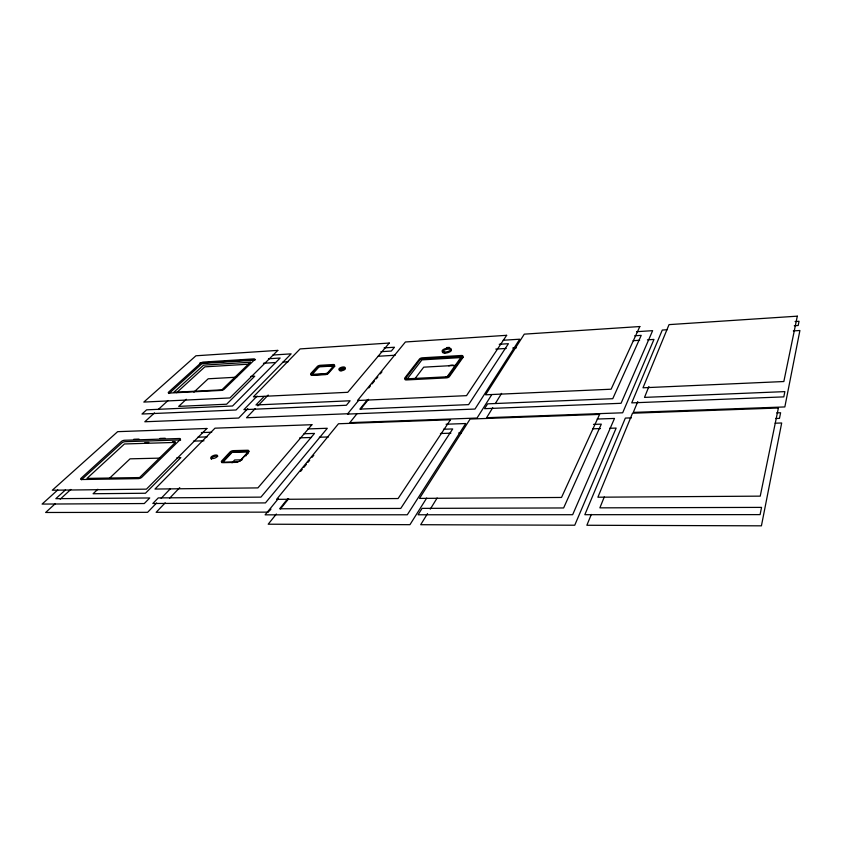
<?xml version="1.0" encoding="UTF-8"?>
<svg xmlns="http://www.w3.org/2000/svg" width="842" height="842" viewBox="0 0 842 842"><rect width="100%" height="100%" fill="white"/><g stroke="black" fill="none" stroke-linecap="round" stroke-linejoin="round"><path stroke-width="1.26" d="M604.272 496.959L599.872 507.852L761.547 507.389L760.094 514.62L584.832 514.694L625.353 418.074L631.437 417.864M648.898 386.541L644.519 397.392L784.87 391.614L783.807 396.877L631.732 402.876L662.275 330.053L667.127 329.738M591.326 514.42L586.863 525.261L761.421 525.829L781.681 422.989L775.124 423.189M637.773 401.55L633.3 412.401L784.839 406.939L799.9 330.506L793.343 330.906M427.547 513.588L420.684 524.713L574.739 525.219L616.155 428.083L609.619 428.283M430.283 509.136L437.135 498.011M492.728 407.76L486.602 417.706L622.68 412.791L653.971 339.421L647.445 339.821M495.454 403.339L501.579 393.393M426.683 498.064L409.949 524.682L268.188 524.208L276.376 514.03M491.602 394.898L477.035 418.042L349.84 422.642L357.176 413.506M415.306 378.237L423.715 367.165L456.038 365.354M407.296 378.847L421.926 359.871L460.806 357.587L447.113 376.784L406.191 378.868A2.4 0.947 -14.2 0 1 404.844 377.9L419.537 358.955A2.326 0.895 -13.9 0 1 422.452 357.808L461.3 355.492A2.368 0.916 -13.1 0 1 462.753 356.398L449.102 375.585A2.431 0.979 -13.4 0 1 446.071 376.795M287.817 498.611L279.639 508.778L400.76 508.431L452.701 428.946L443.502 429.241M367.259 399.939L359.881 409.107L468.594 404.634L508.41 343.704L499.232 344.273M280.46 508.936L288.648 498.759M360.439 409.444L368.596 399.297M269.261 511.157L270.945 509.094M278.313 498.685L265.104 514.841L407.296 514.778L465.71 423.537L446.071 424.21M300.594 471.404L302.246 469.383M303.899 467.363L306.372 464.342M308.025 462.321L309.677 460.3M312.15 457.269L313.803 455.248M358.934 400.013L347.43 414.085L474.983 409.054L519.714 339.2L503.169 340.252M368.796 387.941L370.438 385.931M372.08 383.92L374.543 380.9M376.185 378.889L377.837 376.879M380.3 373.869L381.942 371.859M239.812 461.374L248.369 451.954L232.097 452.375L222.52 462.679L237.686 462.342M245.811 455.943L246.327 455.375M247.348 454.248L248.369 453.133M232.045 462.826L234.634 459.995L242.128 459.827M165.221 502.821L156.149 512.315L268.461 512.136M169.579 498.253L179.746 487.623M255.168 408.696L246.517 417.748L348.746 413.706M257.852 405.886L268.209 395.045M264.167 396.435L255.979 404.96L350.104 400.771L346.378 405.265L243.906 409.654L257.115 396.045M156.623 502.979L147.603 512.325L45.647 512.483L55.383 503.579M161.138 498.317L170.168 488.97M247.801 408.623L238.686 418.053L144.813 421.768L154.496 412.917M97.84 489.265L93.104 493.738L145.466 493.244L180.82 457.616L176.915 457.711M109.207 478.53L130.057 458.837L159.991 458.122M186.303 399.266L178.693 406.381L226.624 404.213L254.737 376.185L250.863 376.395M193.913 392.14L208.185 378.795L236.634 377.195M60.182 499.19L70.844 489.434M81.474 479.708L121.901 442.913A2.421 0.895 -19.7 0 1 125.079 441.692L179.851 439.966A2.452 0.947 -18.9 0 1 180.641 440.071M158.17 409.559L168.053 400.518M176.609 392.688L204.859 366.849L249.127 364.154M65.508 489.876L55.835 498.675L149.739 497.969L144.277 503.537L42.1 504.074L57.751 489.96M169.042 393.509L201.133 364.418A2.126 0.716 -17.5 0 1 203.911 363.376L254.126 360.239A2.158 0.747 -16.8 0 1 254.737 360.26M272.871 355.029L291.132 353.861L236.055 409.991L141.993 414.022L146.634 409.833L232.539 406.002L280.133 358.029L268.461 358.766M384.11 347.893L394.488 347.23L391.32 351.051L380.858 351.703M636.552 331.695L652.634 330.664L621.07 403.297L484.571 408.675L487.602 403.844L612.755 398.698L641.225 335.358L634.679 335.779M795.101 321.528L799.037 321.276L798.184 325.507L794.269 325.759M199.712 363.081L255.484 359.576M446.776 347.567L449.396 347.399M263.441 363.27L275.166 362.555M282.975 362.081L288.185 361.765M378.142 356.271L395.193 355.229M495.801 349.083L506.21 348.441M512.725 348.051L516.451 347.82M633.11 340.694L639.636 340.294M326.096 373.585L311.908 374.374A2.273 0.842 -15.9 0 1 310.866 373.459L317.371 366.407A2.252 0.831 -15.8 0 1 320.265 365.291L333.222 364.523A2.263 0.842 -15.5 0 1 334.316 365.407L327.948 372.501A2.284 0.853 -15.7 0 1 325.012 373.637M201.343 432.577L211.731 432.23M307.625 428.946L327.306 428.273L265.44 502.906L152.844 503.495L158.264 497.906L260.936 497.127L314.508 433.42L304.046 433.756M597.167 419.042L614.492 418.442L572.655 514.704L418.074 514.778L422.084 508.368L563.624 507.958L601.314 424.136L593.494 424.389M776.671 412.896L780.608 412.759L779.481 418.369L775.556 418.495M133.783 439.271L139.025 439.092M159.98 438.419L165.221 438.25M197.954 437.187L207.121 436.893M144.877 442.608L148.823 442.482M172.463 441.755L175.083 441.682M193.471 441.113L203.985 440.787M299.72 437.84L311.498 437.472M319.35 437.23L328.517 436.945M440.429 433.504L450.87 433.177M458.711 432.935L461.321 432.862M592.621 428.81L600.472 428.567M448.765 365.838A3.452 1.358 -13.3 0 1 453.891 365.796M211.489 459.364A3.568 1.452 -18.6 0 1 213.152 456.901A3.568 1.452 -18.6 0 1 217.678 456.385M249.127 451.775A2.568 1.052 -18 0 0 247.864 451.344L233.76 451.712A2.558 1.042 -18.2 0 0 230.434 453.038L222.035 462.048A2.589 1.063 -18.5 0 0 221.72 462.637M778.387 408.002L760.231 496.138L597.894 497.212L632.51 413.222L778.387 408.002M797.3 316.171L783.839 381.531L642.993 387.794L669.032 324.623L797.3 316.171M599.578 414.401L561.519 497.454L419.484 498.401L470.12 419.042L599.578 414.401M639.836 326.538L611.113 389.214L485.581 394.803L524.282 334.148L639.836 326.538M450.491 419.748L398.087 498.538L276.608 499.348L338.473 423.758L450.491 419.748M506.652 335.316L466.521 395.656L357.503 400.508L405.412 341.978L506.652 335.316M462.995 357.461L449.365 376.669A2.431 0.979 -13.4 0 1 446.334 377.89L406.454 379.942A2.4 0.947 -14.2 0 1 405.118 378.963L419.79 359.997A2.326 0.895 -13.9 0 1 422.705 358.85L461.542 356.555A2.368 0.916 -13.1 0 1 462.995 357.461M389.267 343.041L347.746 392.309L253.4 396.824L300.099 348.914L389.267 343.041M311.919 424.705L257.915 487.897L154.981 489.055L214.984 428.178L311.919 424.705M334.6 366.417L328.243 373.522A2.284 0.853 -15.7 0 1 325.307 374.658L312.214 375.385A2.273 0.853 -15.9 0 1 311.161 374.469L317.666 367.407A2.252 0.831 -15.8 0 1 320.549 366.291L333.506 365.533A2.263 0.842 -15.5 0 1 334.6 366.417M334.053 365.975L326.77 374.09L311.687 374.932L319.107 366.849L334.053 365.975M248.516 451.47L240.275 460.532A2.6 1.084 -18.3 0 1 236.886 461.89L222.614 462.205A2.589 1.063 -18.5 0 1 221.667 460.942L230.066 451.943A2.558 1.042 -18.2 0 1 233.392 450.628L247.506 450.249A2.568 1.052 -18 0 1 248.516 451.47M206.9 428.473L146.434 489.149L52.32 490.212L117.659 431.662L206.9 428.473M277.818 350.388L229.908 397.95L143.824 402.076L195.944 355.777L277.818 350.388M180.125 439.629L141.793 477.277A2.61 1.031 -20.1 0 1 138.372 478.635L81.611 479.53A2.568 0.968 -20.8 0 1 81.053 478.267L121.353 441.482A2.421 0.895 -19.7 0 1 124.542 440.261L179.335 438.503A2.452 0.937 -18.9 0 1 180.125 439.629M175.42 442.418L139.561 477.551L87 478.393L124.448 443.966L175.42 442.418M254.579 359.723L224.161 389.288A2.263 0.821 -17.5 0 1 221.204 390.414L169.263 393.067A2.231 0.779 -18.3 0 1 168.568 392.151L200.691 363.102A2.126 0.716 -17.5 0 1 203.469 362.071L253.716 358.892A2.158 0.747 -16.7 0 1 254.579 359.723M250.358 362.239L221.899 389.846L173.778 392.309L203.627 365.133L250.358 362.239M444.555 352.093A4.642 1.768 -13.4 0 0 451.175 349.072A4.642 1.768 -13.4 0 0 444.208 349.03A4.642 1.768 -13.4 0 0 444.555 352.093M340.747 369.796A3.168 1.189 -15.4 0 0 345.062 367.533A3.168 1.189 -15.4 0 0 340.2 367.807A3.168 1.189 -15.4 0 0 340.747 369.796M444.797 353.135A4.642 1.768 -13.4 0 0 451.417 350.114A4.642 1.768 -13.4 0 0 444.45 350.072A4.642 1.768 -13.4 0 0 444.797 353.135M341.031 370.817A3.168 1.189 -15.4 0 0 345.346 368.554A3.168 1.189 -15.4 0 0 340.484 368.828A3.168 1.189 -15.4 0 0 341.031 370.817M212.9 458.543A3.568 1.442 -18.6 0 0 217.604 455.659A3.568 1.442 -18.6 0 0 212.152 456.153A3.568 1.442 -18.6 0 0 212.9 458.543"/></g></svg>
